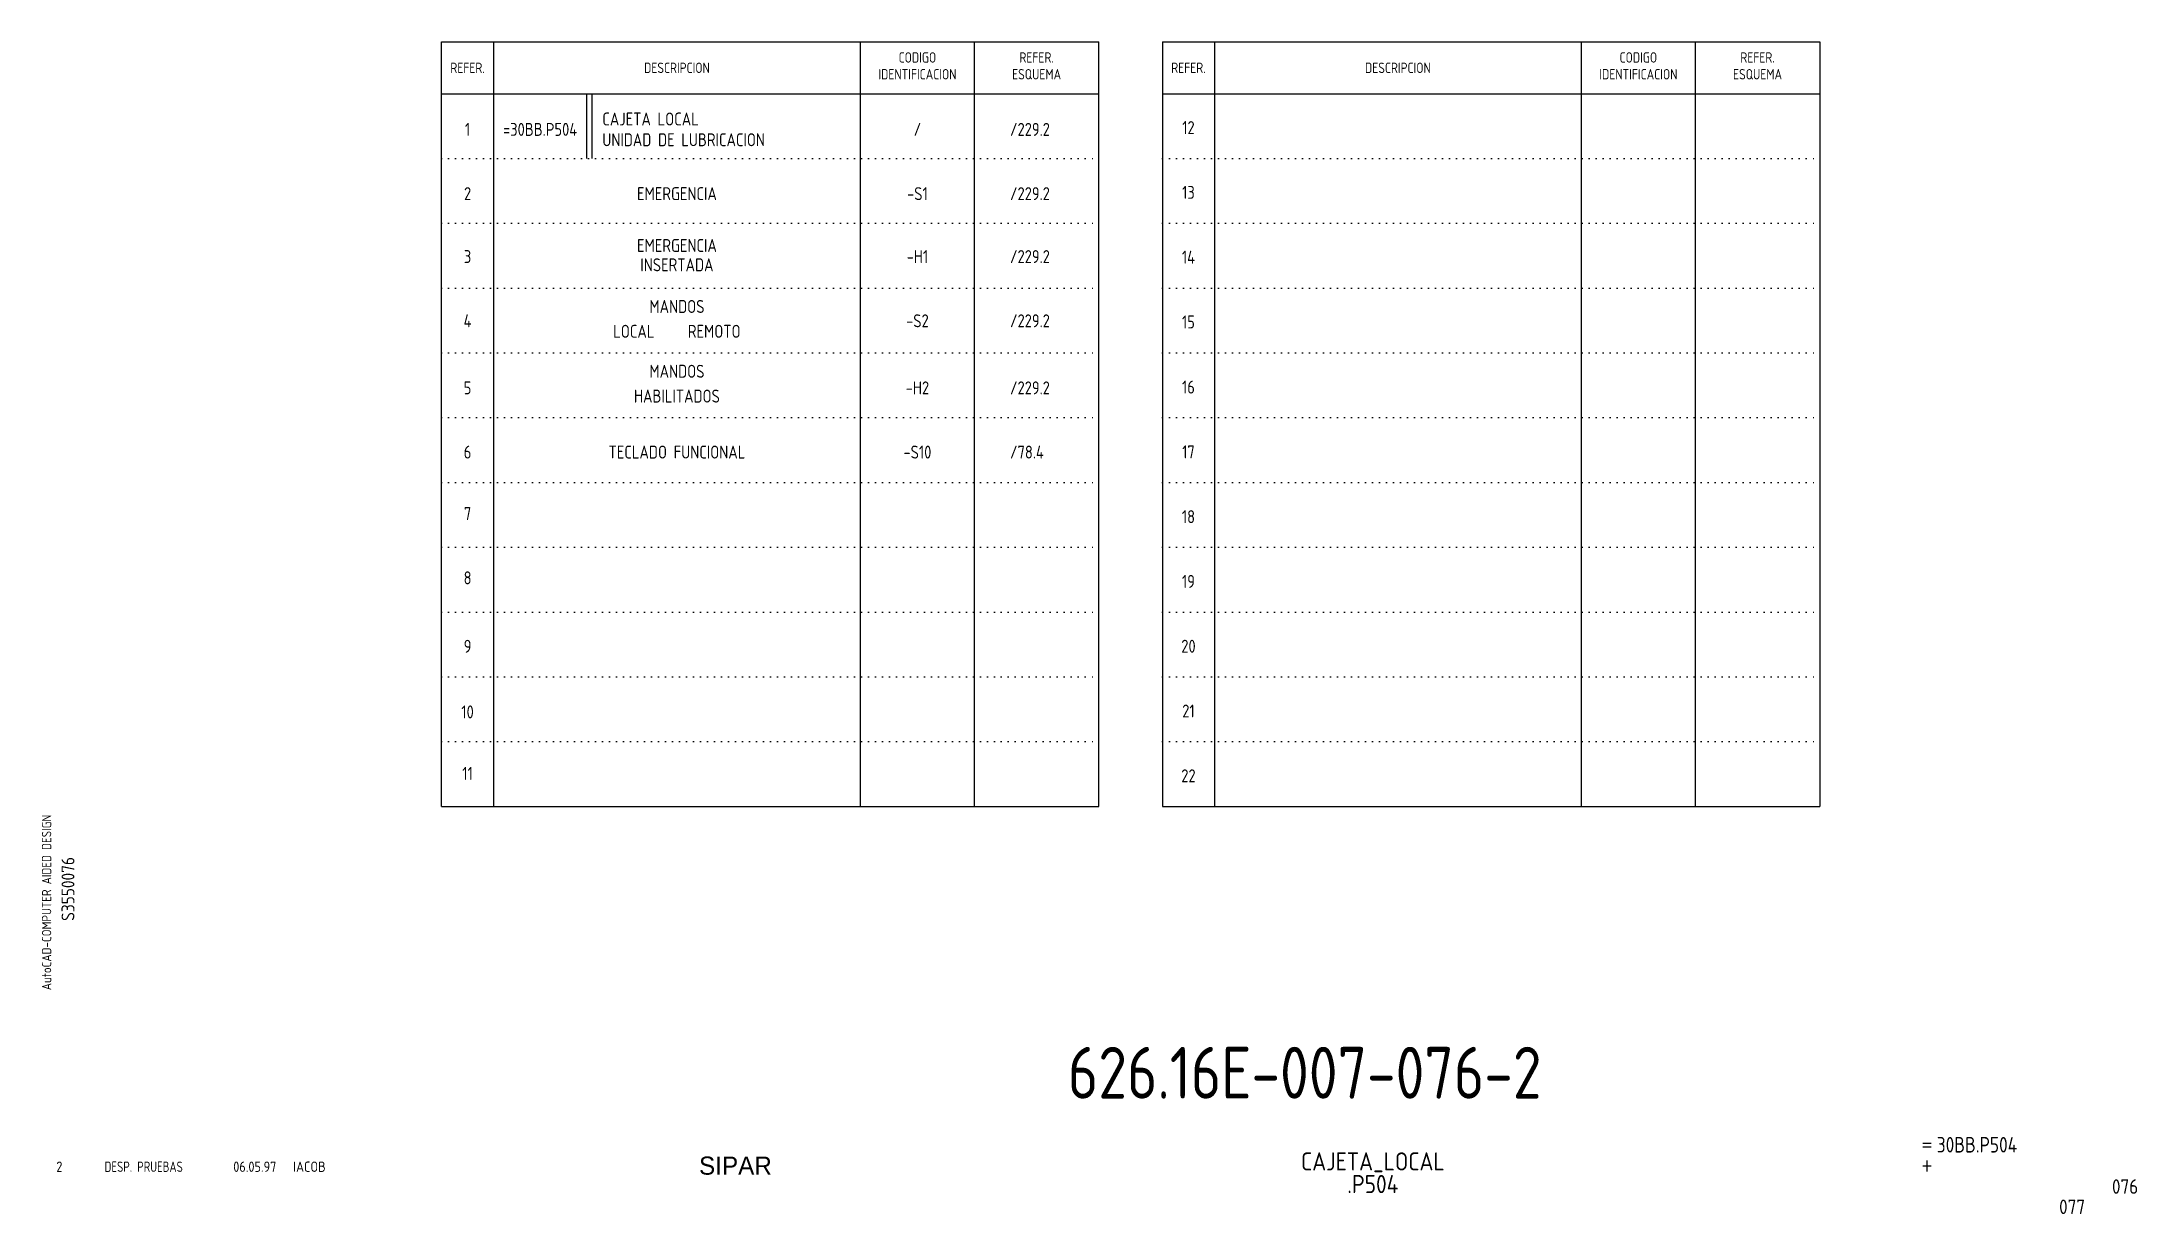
# Model space of a CAD drawing. Extents: x 10 to 414, y 6 to 232.
import ezdxf
from ezdxf.enums import TextEntityAlignment as Align

# ---------------------------------------------------------------- set-up
doc = ezdxf.new("R2010")
doc.units = 0
doc.header["$LTSCALE"] = 5
doc.header["$MEASUREMENT"] = 0
doc.linetypes.add('DOT', pattern=[0.25, 0, -0.25])
doc.layers.get('0').update_dxf_attribs({"linetype": 'CONTINUOUS'})
doc.layers.add('CART', color=7, linetype='CONTINUOUS')
doc.styles.add('DIN', font='DIN.shx', dxfattribs={"width": 0.85})
doc.styles.add('N', font='ROMANS', dxfattribs={"width": 0.85, "height": 3})
doc.styles.add('X', font='UNIV.SHX', dxfattribs={"height": 3.5})

msp = doc.modelspace()

# ---------------------------------------------------------------- linework, layer by layer
at = {"color": 3}
for p, q in [((86.81, 231.81), (213.62, 231.81)), ((86.81, 84.31), (86.81, 231.81)), ((96.81, 231.81), (96.81, 84.31)), ((167.62, 84.31), (167.62, 231.81)), ((189.62, 84.31), (189.62, 231.81)), ((213.62, 84.31), (213.62, 231.81)), ((225.92, 231.81), (225.92, 84.31)), ((225.92, 231.81), (352.74, 231.81)), ((235.92, 231.81), (235.92, 84.31)), ((306.74, 84.31), (306.74, 231.81)), ((328.74, 84.31), (328.74, 231.81)), ((352.74, 231.81), (352.74, 84.31)), ((86.81, 221.81), (213.62, 221.81)), ((225.92, 221.81), (352.74, 221.81))]:
    msp.add_line(p, q, dxfattribs=at)
for p, q in [((114.81, 209.31), (114.81, 221.81)), ((115.81, 221.81), (115.81, 209.31))]:
    msp.add_line(p, q)
at = {"color": 7, "linetype": 'DOT'}
for p, q in [((86.81, 209.31), (213.62, 209.31)), ((86.81, 196.81), (213.62, 196.81)), ((86.81, 184.31), (213.62, 184.31)), ((86.81, 171.81), (213.62, 171.81)), ((86.81, 159.31), (213.62, 159.31)), ((86.81, 146.81), (213.62, 146.81)), ((86.81, 134.31), (213.62, 134.31)), ((86.81, 121.81), (213.62, 121.81)), ((86.81, 109.31), (213.62, 109.31)), ((86.81, 96.81), (213.62, 96.81))]:
    msp.add_line(p, q, dxfattribs=at)
at = {"linetype": 'DOT'}
for p, q in [((225.92, 209.31), (352.74, 209.31)), ((225.92, 196.81), (352.74, 196.81)), ((225.92, 184.31), (352.74, 184.31)), ((225.92, 171.81), (352.74, 171.81)), ((225.92, 159.31), (352.74, 159.31)), ((225.92, 146.81), (352.74, 146.81)), ((225.92, 134.31), (352.74, 134.31)), ((225.92, 121.81), (352.74, 121.81)), ((225.92, 109.31), (352.74, 109.31)), ((225.92, 96.81), (352.74, 96.81))]:
    msp.add_line(p, q, dxfattribs=at)
at = {"color": 3, "linetype": 'Continuous'}
for p, q in [((86.81, 84.31), (213.62, 84.31)), ((225.92, 84.31), (352.74, 84.31))]:
    msp.add_line(p, q, dxfattribs=at)

# ---------------------------------------------------------------- texts
at = {"style": 'DIN', "width": 0.85}
for s, p in [('REFER.', (91.81, 226.81)), ('DESCRIPCION', (132.21, 226.81)), ('REFER.', (230.92, 226.81)), ('DESCRIPCION', (271.33, 226.81))]:
    msp.add_text(s, height=2, dxfattribs=at).set_placement(p, align=Align.MIDDLE)
for s, height, p in [('IDENTIFICACION', 2, (178.62, 224.57)), ('CODIGO', 2, (178.62, 227.81)), ('ESQUEMA', 2, (201.62, 224.57)), ('REFER.', 2, (201.62, 227.81)), ('IDENTIFICACION', 2, (317.74, 224.57)), ('CODIGO', 2, (317.74, 227.81)), ('ESQUEMA', 2, (340.74, 224.57)), ('REFER.', 2, (340.74, 227.81)), ('1', 2.5, (91.81, 213.68)), ('=30BB.P504', 2.5, (105.81, 213.68)), ('/', 2.5, (178.62, 213.68)), ('12', 2.5, (230.92, 214.03)), ('2', 2.5, (91.81, 201.28)), ('EMERGENCIA', 2.5, (132.21, 201.28)), ('-S1', 2.5, (178.62, 201.28)), ('13', 2.5, (230.92, 201.53)), ('3', 2.5, (91.81, 189.14)), ('EMERGENCIA', 2.5, (132.21, 191.28)), ('INSERTADA', 2.5, (132.21, 187.55)), ('-H1', 2.5, (178.62, 189.14)), ('14', 2.5, (230.92, 189.03)), ('MANDOS', 2.5, (132.21, 179.51)), ('4', 2.5, (91.81, 176.75)), ('-S2', 2.5, (178.62, 176.75)), ('15', 2.5, (230.92, 176.53)), ('LOCAL     REMOTO', 2.5, (132.21, 174.72)), ('5', 2.5, (91.81, 163.81)), ('MANDOS', 2.5, (132.21, 167.01)), ('-H2', 2.5, (178.62, 163.81)), ('16', 2.5, (230.92, 163.96)), ('HABILITADOS', 2.5, (132.21, 162.22)), ('6', 2.5, (91.81, 151.42)), ('TECLADO FUNCIONAL', 2.5, (132.21, 151.42)), ('-S10', 2.5, (178.62, 151.42)), ('17', 2.5, (230.92, 151.46)), ('7', 2.5, (91.81, 139.55)), ('18', 2.5, (230.92, 138.96)), ('8', 2.5, (91.81, 127.15)), ('19', 2.5, (230.92, 126.46)), ('9', 2.5, (91.81, 113.95)), ('20', 2.5, (230.92, 113.96)), ('10', 2.5, (91.81, 101.29)), ('21', 2.5, (230.92, 101.46)), ('11', 2.5, (91.81, 89.42)), ('22', 2.5, (230.92, 88.96))]:
    msp.add_text(s, height=height, dxfattribs=at).set_placement(p, align=Align.CENTER)
for s, p in [('CAJETA LOCAL', (117.81, 215.68)), ('/229.2', (196.48, 213.68)), ('UNIDAD DE LUBRICACION', (117.81, 211.68)), ('/229.2', (196.48, 201.28)), ('/229.2', (196.48, 189.14)), ('/229.2', (196.48, 176.75)), ('/229.2', (196.48, 163.81)), ('/78.4', (196.48, 151.42))]:
    msp.add_text(s, height=2.5, dxfattribs=at).set_placement(p)
at = {"color": 3, "style": 'DIN'}
for s, width, p in [('2', 0.9, (12.45, 13.79)), ('DESP. PRUEBAS', 0.8, (21.76, 13.79)), ('06.05.97', 0.9, (46.59, 13.79)), ('IACOB', 0.9, (58.16, 13.79))]:
    msp.add_text(s, height=2, dxfattribs=dict(at, width=width)).set_placement(p)
at = {"color": 2, "insert": (207.65, 37.92), "char_height": 10, "width": 111.0411, "attachment_point": 1, "style": 'DIN'}
msp.add_mtext('626.16E-007-076-2', dxfattribs=at)
at = {"layer": 'CART', "color": 1, "style": 'DIN', "width": 0.9}
msp.add_text('AutoCAD-COMPUTER AIDED DESIGN', height=1.8, rotation=90, dxfattribs=at).set_placement((11.47, 48.84))
at = {"layer": 'CART', "color": 3, "style": 'N', "width": 0.85}
for s, p in [('=', (372.24, 17.91)), ('+', (372.24, 13.87))]:
    msp.add_text(s, height=2.5, dxfattribs=at).set_placement(p)
at = {"layer": 'CART', "color": 3, "style": 'DIN', "width": 0.9, "flags": 1}
msp.add_attdef('S3550076', text='', height=2.5, rotation=90, dxfattribs=at).set_placement((15.95, 68.38), align=Align.CENTER)
at = {"layer": 'CART', "color": 3, "style": 'DIN', "width": 0.85}
msp.add_attdef('30BB.P504', text='', height=3, dxfattribs=at).set_placement((375.33, 16.63), align=Align.BOTTOM_LEFT)
at = {"layer": 'CART', "color": 6, "style": 'X', "flags": 1}
msp.add_attdef('SIPAR', text='', height=3.5, dxfattribs=at).set_placement((143.5, 15), align=Align.MIDDLE)
at = {"layer": 'CART', "color": 2, "style": 'DIN', "width": 0.9, "flags": 1}
for tag, p in [('CAJETA_LOCAL', (266.5, 15.65)), ('.P504', (266.5, 11.45))]:
    msp.add_attdef(tag, text='', height=3.5, dxfattribs=at).set_placement(p, align=Align.MIDDLE)
msp.add_attdef('076', text='', height=2.8, dxfattribs=at).set_placement((414.2, 9.56), align=Align.RIGHT)
at = {"layer": 'CART', "color": 7, "style": 'DIN', "width": 0.9, "flags": 1}
msp.add_attdef('077', (398.93, 5.65), '', height=2.8, dxfattribs=at)

doc.saveas('drawing.dxf')
